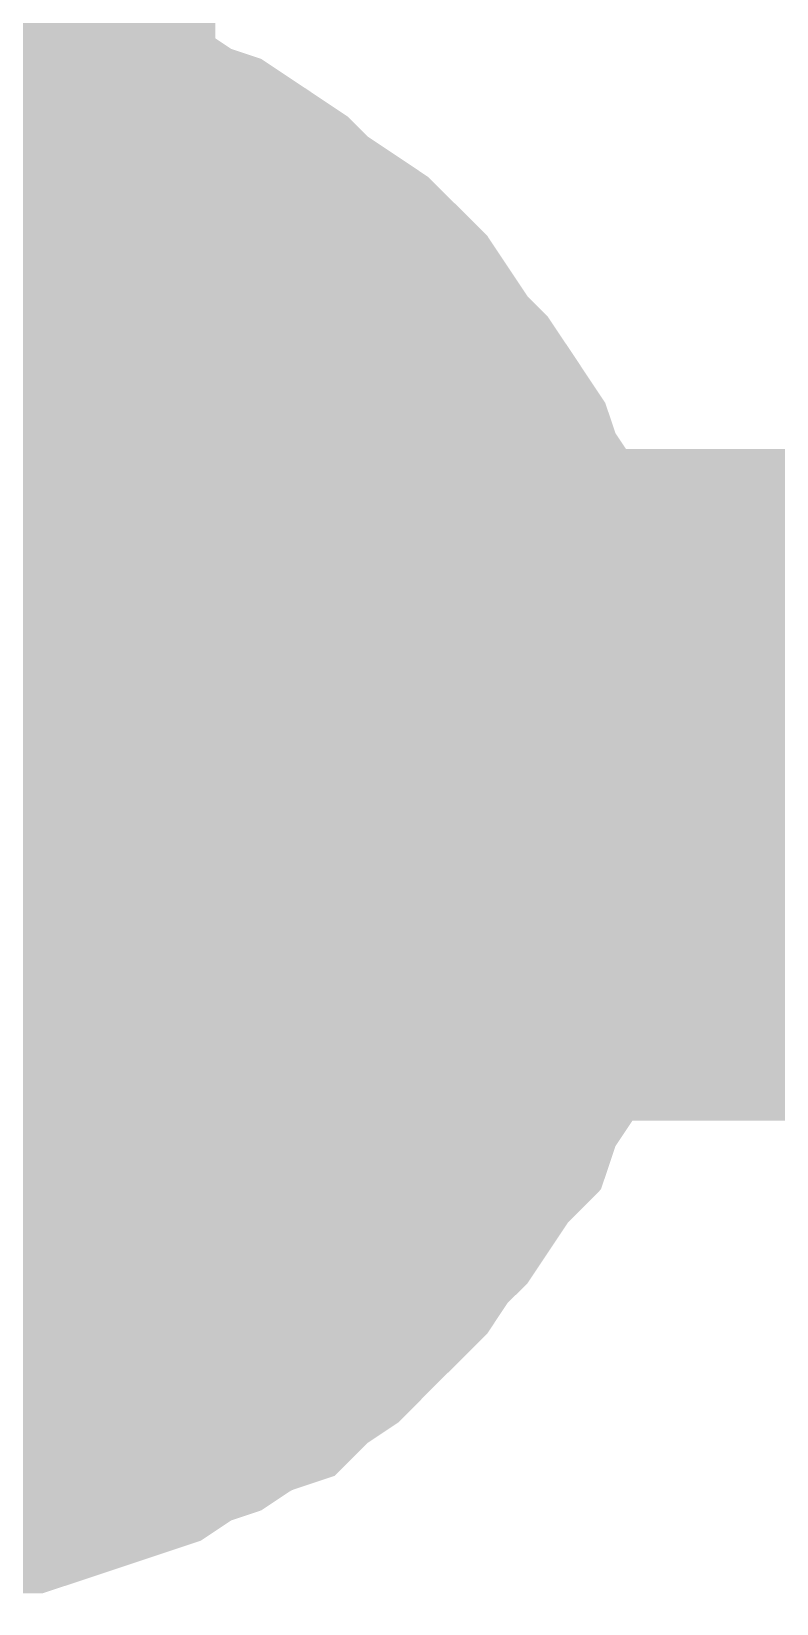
# Model space of a CAD drawing. Header units: inches. Extents: x 0 to 841, y 0 to 594.
# Drawn here: x 52.698 to 53.529, y 539.083 to 540.837 of the extents above; entities that cross this region are included whole.
import ezdxf

# ---------------------------------------------------------------- set-up
doc = ezdxf.new("R2010")
doc.units = ezdxf.units.IN
doc.layers.add('Sheet', color=255, linetype='Continuous')

msp = doc.modelspace()

# ---------------------------------------------------------------- linework, layer by layer
at = {"layer": 'Sheet'}
for points in [[(95.0302, 547.4983, 0.7493, 0.7493, 0), (95.0302, 539.9969, 0.7493, 0.7493, 0), (94.9853, 539.9969, 0.7493, 0.7493, 0), (94.9853, 539.9969, 0.7493, 0.7493, 0), (82.5212, 539.9969, 0.7493, 0.7493, 0), (67.5306, 539.9969, 0.7493, 0.7493, 0), (67.5306, 539.9969, 0.7493, 0.7493, 0), (52.5288, 539.9969, 0.7493, 0.7493, 0), (42.5239, 539.9969, 0.7493, 0.7493, 0), (42.5239, 539.9969, 0.7493, 0.7493, 0)], [(52.5288, 544.9941, 0.7493, 0.7493, 0), (52.5288, 539.9969, 0.7493, 0.7493, 0)], [(52.5288, 540.7605, 0.2997, 0.2997, 0), (52.5625, 540.7605, 0.2997, 0.2997, 0), (52.6074, 540.7605, 0.2997, 0.2997, 0), (52.6411, 540.7493, 0.2997, 0.2997, 0), (52.686, 540.7493, 0.2997, 0.2997, 0), (52.7197, 540.7381, 0.2997, 0.2997, 0), (52.7534, 540.7269, 0.2997, 0.2997, 0), (52.7871, 540.7156, 0.2997, 0.2997, 0), (52.8208, 540.7044, 0.2997, 0.2997, 0), (52.8545, 540.6819, 0.2997, 0.2997, 0), (52.8881, 540.6707, 0.2997, 0.2997, 0), (52.9218, 540.6483, 0.2997, 0.2997, 0), (52.9555, 540.6258, 0.2997, 0.2997, 0), (52.978, 540.6033, 0.2997, 0.2997, 0), (53.0117, 540.5809, 0.2997, 0.2997, 0), (53.0453, 540.5584, 0.2997, 0.2997, 0), (53.0678, 540.536, 0.2997, 0.2997, 0), (53.0903, 540.5135, 0.2997, 0.2997, 0), (53.1127, 540.4798, 0.2997, 0.2997, 0), (53.1352, 540.4461, 0.2997, 0.2997, 0), (53.1576, 540.4237, 0.2997, 0.2997, 0), (53.1801, 540.39, 0.2997, 0.2997, 0), (53.2025, 540.3563, 0.2997, 0.2997, 0), (53.2138, 540.3226, 0.2997, 0.2997, 0), (53.2362, 540.2889, 0.2997, 0.2997, 0), (53.2475, 540.2552, 0.2997, 0.2997, 0), (53.2587, 540.2215, 0.2997, 0.2997, 0), (53.2699, 540.1878, 0.2997, 0.2997, 0), (53.2811, 540.1542, 0.2997, 0.2997, 0), (53.2811, 540.1092, 0.2997, 0.2997, 0), (53.2924, 540.0755, 0.2997, 0.2997, 0), (53.2924, 540.0306, 0.2997, 0.2997, 0), (53.2924, 539.9969, 0.2997, 0.2997, 0)], [(52.5288, 540.7605, 0.2997, 0.2997, 0), (52.5625, 540.7605, 0.2997, 0.2997, 0), (52.6074, 540.7605, 0.2997, 0.2997, 0), (52.6411, 540.7493, 0.2997, 0.2997, 0), (52.686, 540.7493, 0.2997, 0.2997, 0), (52.7197, 540.7381, 0.2997, 0.2997, 0), (52.7534, 540.7269, 0.2997, 0.2997, 0), (52.7871, 540.7156, 0.2997, 0.2997, 0), (52.8208, 540.7044, 0.2997, 0.2997, 0), (52.8545, 540.6819, 0.2997, 0.2997, 0), (52.8881, 540.6707, 0.2997, 0.2997, 0), (52.9218, 540.6483, 0.2997, 0.2997, 0), (52.9555, 540.6258, 0.2997, 0.2997, 0), (52.978, 540.6033, 0.2997, 0.2997, 0), (53.0117, 540.5809, 0.2997, 0.2997, 0), (53.0453, 540.5584, 0.2997, 0.2997, 0), (53.0678, 540.536, 0.2997, 0.2997, 0), (53.0903, 540.5135, 0.2997, 0.2997, 0), (53.1127, 540.4798, 0.2997, 0.2997, 0), (53.1352, 540.4461, 0.2997, 0.2997, 0), (53.1576, 540.4237, 0.2997, 0.2997, 0), (53.1801, 540.39, 0.2997, 0.2997, 0), (53.2025, 540.3563, 0.2997, 0.2997, 0), (53.2138, 540.3226, 0.2997, 0.2997, 0), (53.2362, 540.2889, 0.2997, 0.2997, 0), (53.2475, 540.2552, 0.2997, 0.2997, 0), (53.2587, 540.2215, 0.2997, 0.2997, 0), (53.2699, 540.1878, 0.2997, 0.2997, 0), (53.2811, 540.1542, 0.2997, 0.2997, 0), (53.2811, 540.1092, 0.2997, 0.2997, 0), (53.2924, 540.0755, 0.2997, 0.2997, 0), (53.2924, 540.0306, 0.2997, 0.2997, 0), (53.2924, 539.9969, 0.2997, 0.2997, 0)], [(52.5288, 540.7605, 0.2997, 0.2997, 0), (52.5625, 540.7605, 0.2997, 0.2997, 0), (52.6074, 540.7605, 0.2997, 0.2997, 0), (52.6411, 540.7493, 0.2997, 0.2997, 0), (52.686, 540.7493, 0.2997, 0.2997, 0), (52.7197, 540.7381, 0.2997, 0.2997, 0), (52.7534, 540.7269, 0.2997, 0.2997, 0), (52.7871, 540.7156, 0.2997, 0.2997, 0), (52.8208, 540.7044, 0.2997, 0.2997, 0), (52.8545, 540.6819, 0.2997, 0.2997, 0), (52.8881, 540.6707, 0.2997, 0.2997, 0), (52.9218, 540.6483, 0.2997, 0.2997, 0), (52.9555, 540.6258, 0.2997, 0.2997, 0), (52.978, 540.6033, 0.2997, 0.2997, 0), (53.0117, 540.5809, 0.2997, 0.2997, 0), (53.0453, 540.5584, 0.2997, 0.2997, 0), (53.0678, 540.536, 0.2997, 0.2997, 0), (53.0903, 540.5135, 0.2997, 0.2997, 0), (53.1127, 540.4798, 0.2997, 0.2997, 0), (53.1352, 540.4461, 0.2997, 0.2997, 0), (53.1576, 540.4237, 0.2997, 0.2997, 0), (53.1801, 540.39, 0.2997, 0.2997, 0), (53.2025, 540.3563, 0.2997, 0.2997, 0), (53.2138, 540.3226, 0.2997, 0.2997, 0), (53.2362, 540.2889, 0.2997, 0.2997, 0), (53.2475, 540.2552, 0.2997, 0.2997, 0), (53.2587, 540.2215, 0.2997, 0.2997, 0), (53.2699, 540.1878, 0.2997, 0.2997, 0), (53.2811, 540.1542, 0.2997, 0.2997, 0), (53.2811, 540.1092, 0.2997, 0.2997, 0), (53.2924, 540.0755, 0.2997, 0.2997, 0), (53.2924, 540.0306, 0.2997, 0.2997, 0), (53.2924, 539.9969, 0.2997, 0.2997, 0)], [(52.6411, 540.7493, 0.0991, 0.0991, 0), (52.686, 540.7493, 0.0991, 0.0991, 0), (52.7197, 540.7381, 0.0991, 0.0991, 0), (52.7534, 540.7269, 0.0991, 0.0991, 0), (52.7871, 540.7156, 0.0991, 0.0991, 0), (52.8208, 540.7044, 0.0991, 0.0991, 0), (52.8545, 540.6819, 0.0991, 0.0991, 0), (52.8881, 540.6707, 0.0991, 0.0991, 0), (52.9218, 540.6483, 0.0991, 0.0991, 0), (52.9555, 540.6258, 0.0991, 0.0991, 0), (52.978, 540.6033, 0.0991, 0.0991, 0), (53.0117, 540.5809, 0.0991, 0.0991, 0), (53.0453, 540.5584, 0.0991, 0.0991, 0), (53.0678, 540.536, 0.0991, 0.0991, 0), (53.0903, 540.5135, 0.0991, 0.0991, 0), (53.1127, 540.4798, 0.0991, 0.0991, 0), (53.1352, 540.4461, 0.0991, 0.0991, 0), (53.1576, 540.4237, 0.0991, 0.0991, 0), (53.1801, 540.39, 0.0991, 0.0991, 0), (53.2025, 540.3563, 0.0991, 0.0991, 0), (53.2138, 540.3226, 0.0991, 0.0991, 0), (53.2362, 540.2889, 0.0991, 0.0991, 0), (53.2475, 540.2552, 0.0991, 0.0991, 0), (53.2587, 540.2215, 0.0991, 0.0991, 0), (53.2699, 540.1878, 0.0991, 0.0991, 0), (53.2811, 540.1542, 0.0991, 0.0991, 0), (53.2811, 540.1092, 0.0991, 0.0991, 0), (53.2924, 540.0755, 0.0991, 0.0991, 0), (53.2924, 540.0306, 0.0991, 0.0991, 0), (53.2924, 539.9969, 0.0991, 0.0991, 0)], [(52.6411, 540.7493, 0.0991, 0.0991, 0), (52.686, 540.7493, 0.0991, 0.0991, 0), (52.7197, 540.7381, 0.0991, 0.0991, 0), (52.7534, 540.7269, 0.0991, 0.0991, 0), (52.7871, 540.7156, 0.0991, 0.0991, 0), (52.8208, 540.7044, 0.0991, 0.0991, 0), (52.8545, 540.6819, 0.0991, 0.0991, 0), (52.8881, 540.6707, 0.0991, 0.0991, 0), (52.9218, 540.6483, 0.0991, 0.0991, 0), (52.9555, 540.6258, 0.0991, 0.0991, 0), (52.978, 540.6033, 0.0991, 0.0991, 0), (53.0117, 540.5809, 0.0991, 0.0991, 0), (53.0453, 540.5584, 0.0991, 0.0991, 0), (53.0678, 540.536, 0.0991, 0.0991, 0), (53.0903, 540.5135, 0.0991, 0.0991, 0), (53.1127, 540.4798, 0.0991, 0.0991, 0), (53.1352, 540.4461, 0.0991, 0.0991, 0), (53.1576, 540.4237, 0.0991, 0.0991, 0), (53.1801, 540.39, 0.0991, 0.0991, 0), (53.2025, 540.3563, 0.0991, 0.0991, 0), (53.2138, 540.3226, 0.0991, 0.0991, 0), (53.2362, 540.2889, 0.0991, 0.0991, 0), (53.2475, 540.2552, 0.0991, 0.0991, 0), (53.2587, 540.2215, 0.0991, 0.0991, 0), (53.2699, 540.1878, 0.0991, 0.0991, 0), (53.2811, 540.1542, 0.0991, 0.0991, 0), (53.2811, 540.1092, 0.0991, 0.0991, 0), (53.2924, 540.0755, 0.0991, 0.0991, 0), (53.2924, 540.0306, 0.0991, 0.0991, 0), (53.2924, 539.9969, 0.0991, 0.0991, 0)], [(52.6411, 540.7493, 0.0991, 0.0991, 0), (52.686, 540.7493, 0.0991, 0.0991, 0), (52.7197, 540.7381, 0.0991, 0.0991, 0), (52.7534, 540.7269, 0.0991, 0.0991, 0), (52.7871, 540.7156, 0.0991, 0.0991, 0), (52.8208, 540.7044, 0.0991, 0.0991, 0), (52.8545, 540.6819, 0.0991, 0.0991, 0), (52.8881, 540.6707, 0.0991, 0.0991, 0), (52.9218, 540.6483, 0.0991, 0.0991, 0), (52.9555, 540.6258, 0.0991, 0.0991, 0), (52.978, 540.6033, 0.0991, 0.0991, 0), (53.0117, 540.5809, 0.0991, 0.0991, 0), (53.0453, 540.5584, 0.0991, 0.0991, 0), (53.0678, 540.536, 0.0991, 0.0991, 0), (53.0903, 540.5135, 0.0991, 0.0991, 0), (53.1127, 540.4798, 0.0991, 0.0991, 0), (53.1352, 540.4461, 0.0991, 0.0991, 0), (53.1576, 540.4237, 0.0991, 0.0991, 0), (53.1801, 540.39, 0.0991, 0.0991, 0), (53.2025, 540.3563, 0.0991, 0.0991, 0), (53.2138, 540.3226, 0.0991, 0.0991, 0), (53.2362, 540.2889, 0.0991, 0.0991, 0), (53.2475, 540.2552, 0.0991, 0.0991, 0), (53.2587, 540.2215, 0.0991, 0.0991, 0), (53.2699, 540.1878, 0.0991, 0.0991, 0), (53.2811, 540.1542, 0.0991, 0.0991, 0), (53.2811, 540.1092, 0.0991, 0.0991, 0), (53.2924, 540.0755, 0.0991, 0.0991, 0), (53.2924, 540.0306, 0.0991, 0.0991, 0), (53.2924, 539.9969, 0.0991, 0.0991, 0)], [(52.5288, 540.5023, 0.2997, 0.2997, 0), (52.5513, 540.5023, 0.2997, 0.2997, 0), (52.585, 540.5023, 0.2997, 0.2997, 0), (52.6074, 540.491, 0.2997, 0.2997, 0), (52.6299, 540.491, 0.2997, 0.2997, 0), (52.6523, 540.491, 0.2997, 0.2997, 0), (52.6748, 540.4798, 0.2997, 0.2997, 0), (52.7085, 540.4686, 0.2997, 0.2997, 0), (52.7309, 540.4574, 0.2997, 0.2997, 0), (52.7534, 540.4574, 0.2997, 0.2997, 0), (52.7758, 540.4461, 0.2997, 0.2997, 0), (52.7871, 540.4349, 0.2997, 0.2997, 0), (52.8095, 540.4124, 0.2997, 0.2997, 0), (52.832, 540.4012, 0.2997, 0.2997, 0), (52.8545, 540.39, 0.2997, 0.2997, 0), (52.8657, 540.3675, 0.2997, 0.2997, 0), (52.8881, 540.3563, 0.2997, 0.2997, 0), (52.8994, 540.3338, 0.2997, 0.2997, 0), (52.9218, 540.3226, 0.2997, 0.2997, 0), (52.9331, 540.3001, 0.2997, 0.2997, 0), (52.9443, 540.2777, 0.2997, 0.2997, 0), (52.9667, 540.2552, 0.2997, 0.2997, 0), (52.978, 540.244, 0.2997, 0.2997, 0), (52.9892, 540.2215, 0.2997, 0.2997, 0), (52.9892, 540.1991, 0.2997, 0.2997, 0), (53.0004, 540.1766, 0.2997, 0.2997, 0), (53.0117, 540.1429, 0.2997, 0.2997, 0), (53.0229, 540.1205, 0.2997, 0.2997, 0), (53.0229, 540.098, 0.2997, 0.2997, 0), (53.0229, 540.0755, 0.2997, 0.2997, 0), (53.0341, 540.0531, 0.2997, 0.2997, 0), (53.0341, 540.0194, 0.2997, 0.2997, 0), (53.0341, 539.9969, 0.2997, 0.2997, 0)], [(52.5288, 540.5023, 0.2997, 0.2997, 0), (52.5513, 540.5023, 0.2997, 0.2997, 0), (52.585, 540.5023, 0.2997, 0.2997, 0), (52.6074, 540.491, 0.2997, 0.2997, 0), (52.6299, 540.491, 0.2997, 0.2997, 0), (52.6523, 540.491, 0.2997, 0.2997, 0), (52.6748, 540.4798, 0.2997, 0.2997, 0), (52.7085, 540.4686, 0.2997, 0.2997, 0), (52.7309, 540.4574, 0.2997, 0.2997, 0), (52.7534, 540.4574, 0.2997, 0.2997, 0), (52.7758, 540.4461, 0.2997, 0.2997, 0), (52.7871, 540.4349, 0.2997, 0.2997, 0), (52.8095, 540.4124, 0.2997, 0.2997, 0), (52.832, 540.4012, 0.2997, 0.2997, 0), (52.8545, 540.39, 0.2997, 0.2997, 0), (52.8657, 540.3675, 0.2997, 0.2997, 0), (52.8881, 540.3563, 0.2997, 0.2997, 0), (52.8994, 540.3338, 0.2997, 0.2997, 0), (52.9218, 540.3226, 0.2997, 0.2997, 0), (52.9331, 540.3001, 0.2997, 0.2997, 0), (52.9443, 540.2777, 0.2997, 0.2997, 0), (52.9667, 540.2552, 0.2997, 0.2997, 0), (52.978, 540.244, 0.2997, 0.2997, 0), (52.9892, 540.2215, 0.2997, 0.2997, 0), (52.9892, 540.1991, 0.2997, 0.2997, 0), (53.0004, 540.1766, 0.2997, 0.2997, 0), (53.0117, 540.1429, 0.2997, 0.2997, 0), (53.0229, 540.1205, 0.2997, 0.2997, 0), (53.0229, 540.098, 0.2997, 0.2997, 0), (53.0229, 540.0755, 0.2997, 0.2997, 0), (53.0341, 540.0531, 0.2997, 0.2997, 0), (53.0341, 540.0194, 0.2997, 0.2997, 0), (53.0341, 539.9969, 0.2997, 0.2997, 0)], [(52.6299, 540.491, 0.0991, 0.0991, 0), (52.6523, 540.491, 0.0991, 0.0991, 0), (52.6748, 540.4798, 0.0991, 0.0991, 0), (52.7085, 540.4686, 0.0991, 0.0991, 0), (52.7309, 540.4574, 0.0991, 0.0991, 0), (52.7534, 540.4574, 0.0991, 0.0991, 0), (52.7758, 540.4461, 0.0991, 0.0991, 0), (52.7871, 540.4349, 0.0991, 0.0991, 0), (52.8095, 540.4124, 0.0991, 0.0991, 0), (52.832, 540.4012, 0.0991, 0.0991, 0), (52.8545, 540.39, 0.0991, 0.0991, 0), (52.8657, 540.3675, 0.0991, 0.0991, 0), (52.8881, 540.3563, 0.0991, 0.0991, 0), (52.8994, 540.3338, 0.0991, 0.0991, 0), (52.9218, 540.3226, 0.0991, 0.0991, 0), (52.9331, 540.3001, 0.0991, 0.0991, 0), (52.9443, 540.2777, 0.0991, 0.0991, 0), (52.9667, 540.2552, 0.0991, 0.0991, 0), (52.978, 540.244, 0.0991, 0.0991, 0), (52.9892, 540.2215, 0.0991, 0.0991, 0), (52.9892, 540.1991, 0.0991, 0.0991, 0), (53.0004, 540.1766, 0.0991, 0.0991, 0), (53.0117, 540.1429, 0.0991, 0.0991, 0), (53.0229, 540.1205, 0.0991, 0.0991, 0), (53.0229, 540.098, 0.0991, 0.0991, 0), (53.0229, 540.0755, 0.0991, 0.0991, 0), (53.0341, 540.0531, 0.0991, 0.0991, 0), (53.0341, 540.0194, 0.0991, 0.0991, 0), (53.0341, 539.9969, 0.0991, 0.0991, 0)], [(52.6299, 540.491, 0.0991, 0.0991, 0), (52.6523, 540.491, 0.0991, 0.0991, 0), (52.6748, 540.4798, 0.0991, 0.0991, 0), (52.7085, 540.4686, 0.0991, 0.0991, 0), (52.7309, 540.4574, 0.0991, 0.0991, 0), (52.7534, 540.4574, 0.0991, 0.0991, 0), (52.7758, 540.4461, 0.0991, 0.0991, 0), (52.7871, 540.4349, 0.0991, 0.0991, 0), (52.8095, 540.4124, 0.0991, 0.0991, 0), (52.832, 540.4012, 0.0991, 0.0991, 0), (52.8545, 540.39, 0.0991, 0.0991, 0), (52.8657, 540.3675, 0.0991, 0.0991, 0), (52.8881, 540.3563, 0.0991, 0.0991, 0), (52.8994, 540.3338, 0.0991, 0.0991, 0), (52.9218, 540.3226, 0.0991, 0.0991, 0), (52.9331, 540.3001, 0.0991, 0.0991, 0), (52.9443, 540.2777, 0.0991, 0.0991, 0), (52.9667, 540.2552, 0.0991, 0.0991, 0), (52.978, 540.244, 0.0991, 0.0991, 0), (52.9892, 540.2215, 0.0991, 0.0991, 0), (52.9892, 540.1991, 0.0991, 0.0991, 0), (53.0004, 540.1766, 0.0991, 0.0991, 0), (53.0117, 540.1429, 0.0991, 0.0991, 0), (53.0229, 540.1205, 0.0991, 0.0991, 0), (53.0229, 540.098, 0.0991, 0.0991, 0), (53.0229, 540.0755, 0.0991, 0.0991, 0), (53.0341, 540.0531, 0.0991, 0.0991, 0), (53.0341, 540.0194, 0.0991, 0.0991, 0), (53.0341, 539.9969, 0.0991, 0.0991, 0)], [(53.2924, 539.9969, 0.2997, 0.2997, 0), (53.2924, 539.952, 0.2997, 0.2997, 0), (53.2924, 539.9183, 0.2997, 0.2997, 0), (53.2811, 539.8846, 0.2997, 0.2997, 0), (53.2811, 539.8397, 0.2997, 0.2997, 0), (53.2699, 539.806, 0.2997, 0.2997, 0), (53.2587, 539.7723, 0.2997, 0.2997, 0), (53.2475, 539.7274, 0.2997, 0.2997, 0), (53.2362, 539.6937, 0.2997, 0.2997, 0), (53.2138, 539.6601, 0.2997, 0.2997, 0), (53.2025, 539.6264, 0.2997, 0.2997, 0), (53.1801, 539.6039, 0.2997, 0.2997, 0), (53.1576, 539.5702, 0.2997, 0.2997, 0), (53.1352, 539.5365, 0.2997, 0.2997, 0), (53.1127, 539.5141, 0.2997, 0.2997, 0), (53.0903, 539.4804, 0.2997, 0.2997, 0), (53.0678, 539.4579, 0.2997, 0.2997, 0), (53.0453, 539.4355, 0.2997, 0.2997, 0), (53.0117, 539.4018, 0.2997, 0.2997, 0), (52.978, 539.3793, 0.2997, 0.2997, 0), (52.9555, 539.3569, 0.2997, 0.2997, 0), (52.9218, 539.3456, 0.2997, 0.2997, 0), (52.8881, 539.3232, 0.2997, 0.2997, 0), (52.8545, 539.3119, 0.2997, 0.2997, 0), (52.8208, 539.2895, 0.2997, 0.2997, 0), (52.7871, 539.2782, 0.2997, 0.2997, 0), (52.7534, 539.267, 0.2997, 0.2997, 0), (52.7197, 539.2558, 0.2997, 0.2997, 0), (52.686, 539.2446, 0.2997, 0.2997, 0), (52.6411, 539.2446, 0.2997, 0.2997, 0), (52.6074, 539.2333, 0.2997, 0.2997, 0), (52.5625, 539.2333, 0.2997, 0.2997, 0), (52.5288, 539.2333, 0.2997, 0.2997, 0)], [(53.2924, 539.9969, 0.2997, 0.2997, 0), (53.2924, 539.952, 0.2997, 0.2997, 0), (53.2924, 539.9183, 0.2997, 0.2997, 0), (53.2811, 539.8846, 0.2997, 0.2997, 0), (53.2811, 539.8397, 0.2997, 0.2997, 0), (53.2699, 539.806, 0.2997, 0.2997, 0), (53.2587, 539.7723, 0.2997, 0.2997, 0), (53.2475, 539.7274, 0.2997, 0.2997, 0), (53.2362, 539.6937, 0.2997, 0.2997, 0), (53.2138, 539.6601, 0.2997, 0.2997, 0), (53.2025, 539.6264, 0.2997, 0.2997, 0), (53.1801, 539.6039, 0.2997, 0.2997, 0), (53.1576, 539.5702, 0.2997, 0.2997, 0), (53.1352, 539.5365, 0.2997, 0.2997, 0), (53.1127, 539.5141, 0.2997, 0.2997, 0), (53.0903, 539.4804, 0.2997, 0.2997, 0), (53.0678, 539.4579, 0.2997, 0.2997, 0), (53.0453, 539.4355, 0.2997, 0.2997, 0), (53.0117, 539.4018, 0.2997, 0.2997, 0), (52.978, 539.3793, 0.2997, 0.2997, 0), (52.9555, 539.3569, 0.2997, 0.2997, 0), (52.9218, 539.3456, 0.2997, 0.2997, 0), (52.8881, 539.3232, 0.2997, 0.2997, 0), (52.8545, 539.3119, 0.2997, 0.2997, 0), (52.8208, 539.2895, 0.2997, 0.2997, 0), (52.7871, 539.2782, 0.2997, 0.2997, 0), (52.7534, 539.267, 0.2997, 0.2997, 0), (52.7197, 539.2558, 0.2997, 0.2997, 0), (52.686, 539.2446, 0.2997, 0.2997, 0), (52.6411, 539.2446, 0.2997, 0.2997, 0), (52.6074, 539.2333, 0.2997, 0.2997, 0), (52.5625, 539.2333, 0.2997, 0.2997, 0), (52.5288, 539.2333, 0.2997, 0.2997, 0)], [(53.2924, 539.9969, 0.2997, 0.2997, 0), (53.2924, 539.952, 0.2997, 0.2997, 0), (53.2924, 539.9183, 0.2997, 0.2997, 0), (53.2811, 539.8846, 0.2997, 0.2997, 0), (53.2811, 539.8397, 0.2997, 0.2997, 0), (53.2699, 539.806, 0.2997, 0.2997, 0), (53.2587, 539.7723, 0.2997, 0.2997, 0), (53.2475, 539.7274, 0.2997, 0.2997, 0), (53.2362, 539.6937, 0.2997, 0.2997, 0), (53.2138, 539.6601, 0.2997, 0.2997, 0), (53.2025, 539.6264, 0.2997, 0.2997, 0), (53.1801, 539.6039, 0.2997, 0.2997, 0), (53.1576, 539.5702, 0.2997, 0.2997, 0), (53.1352, 539.5365, 0.2997, 0.2997, 0), (53.1127, 539.5141, 0.2997, 0.2997, 0), (53.0903, 539.4804, 0.2997, 0.2997, 0), (53.0678, 539.4579, 0.2997, 0.2997, 0), (53.0453, 539.4355, 0.2997, 0.2997, 0), (53.0117, 539.4018, 0.2997, 0.2997, 0), (52.978, 539.3793, 0.2997, 0.2997, 0), (52.9555, 539.3569, 0.2997, 0.2997, 0), (52.9218, 539.3456, 0.2997, 0.2997, 0), (52.8881, 539.3232, 0.2997, 0.2997, 0), (52.8545, 539.3119, 0.2997, 0.2997, 0), (52.8208, 539.2895, 0.2997, 0.2997, 0), (52.7871, 539.2782, 0.2997, 0.2997, 0), (52.7534, 539.267, 0.2997, 0.2997, 0), (52.7197, 539.2558, 0.2997, 0.2997, 0), (52.686, 539.2446, 0.2997, 0.2997, 0), (52.6411, 539.2446, 0.2997, 0.2997, 0), (52.6074, 539.2333, 0.2997, 0.2997, 0), (52.5625, 539.2333, 0.2997, 0.2997, 0), (52.5288, 539.2333, 0.2997, 0.2997, 0)], [(53.0341, 539.9969, 0.2997, 0.2997, 0), (53.0341, 539.9745, 0.2997, 0.2997, 0), (53.0341, 539.9408, 0.2997, 0.2997, 0), (53.0229, 539.9183, 0.2997, 0.2997, 0), (53.0229, 539.8959, 0.2997, 0.2997, 0), (53.0229, 539.8734, 0.2997, 0.2997, 0), (53.0117, 539.851, 0.2997, 0.2997, 0), (53.0004, 539.8173, 0.2997, 0.2997, 0), (52.9892, 539.7948, 0.2997, 0.2997, 0), (52.9892, 539.7723, 0.2997, 0.2997, 0), (52.978, 539.7499, 0.2997, 0.2997, 0), (52.9667, 539.7387, 0.2997, 0.2997, 0), (52.9443, 539.7162, 0.2997, 0.2997, 0), (52.9331, 539.6937, 0.2997, 0.2997, 0), (52.9218, 539.6713, 0.2997, 0.2997, 0), (52.8994, 539.6601, 0.2997, 0.2997, 0), (52.8881, 539.6376, 0.2997, 0.2997, 0), (52.8657, 539.6264, 0.2997, 0.2997, 0), (52.8545, 539.6039, 0.2997, 0.2997, 0), (52.832, 539.5927, 0.2997, 0.2997, 0), (52.8095, 539.5814, 0.2997, 0.2997, 0), (52.7871, 539.559, 0.2997, 0.2997, 0), (52.7758, 539.5478, 0.2997, 0.2997, 0), (52.7534, 539.5365, 0.2997, 0.2997, 0), (52.7309, 539.5365, 0.2997, 0.2997, 0), (52.7085, 539.5253, 0.2997, 0.2997, 0), (52.6748, 539.5141, 0.2997, 0.2997, 0), (52.6523, 539.5028, 0.2997, 0.2997, 0), (52.6299, 539.5028, 0.2997, 0.2997, 0), (52.6074, 539.5028, 0.2997, 0.2997, 0), (52.585, 539.4916, 0.2997, 0.2997, 0), (52.5513, 539.4916, 0.2997, 0.2997, 0), (52.5288, 539.4916, 0.2997, 0.2997, 0)], [(53.0341, 539.9969, 0.2997, 0.2997, 0), (53.0341, 539.9745, 0.2997, 0.2997, 0), (53.0341, 539.9408, 0.2997, 0.2997, 0), (53.0229, 539.9183, 0.2997, 0.2997, 0), (53.0229, 539.8959, 0.2997, 0.2997, 0), (53.0229, 539.8734, 0.2997, 0.2997, 0), (53.0117, 539.851, 0.2997, 0.2997, 0), (53.0004, 539.8173, 0.2997, 0.2997, 0), (52.9892, 539.7948, 0.2997, 0.2997, 0), (52.9892, 539.7723, 0.2997, 0.2997, 0), (52.978, 539.7499, 0.2997, 0.2997, 0), (52.9667, 539.7387, 0.2997, 0.2997, 0), (52.9443, 539.7162, 0.2997, 0.2997, 0), (52.9331, 539.6937, 0.2997, 0.2997, 0), (52.9218, 539.6713, 0.2997, 0.2997, 0), (52.8994, 539.6601, 0.2997, 0.2997, 0), (52.8881, 539.6376, 0.2997, 0.2997, 0), (52.8657, 539.6264, 0.2997, 0.2997, 0), (52.8545, 539.6039, 0.2997, 0.2997, 0), (52.832, 539.5927, 0.2997, 0.2997, 0), (52.8095, 539.5814, 0.2997, 0.2997, 0), (52.7871, 539.559, 0.2997, 0.2997, 0), (52.7758, 539.5478, 0.2997, 0.2997, 0), (52.7534, 539.5365, 0.2997, 0.2997, 0), (52.7309, 539.5365, 0.2997, 0.2997, 0), (52.7085, 539.5253, 0.2997, 0.2997, 0), (52.6748, 539.5141, 0.2997, 0.2997, 0), (52.6523, 539.5028, 0.2997, 0.2997, 0), (52.6299, 539.5028, 0.2997, 0.2997, 0), (52.6074, 539.5028, 0.2997, 0.2997, 0), (52.585, 539.4916, 0.2997, 0.2997, 0), (52.5513, 539.4916, 0.2997, 0.2997, 0), (52.5288, 539.4916, 0.2997, 0.2997, 0)], [(53.0341, 539.9969, 0.2997, 0.2997, 0), (53.0341, 539.9969, 0.2997, 0.2997, 0), (53.0341, 539.9969, 0.2997, 0.2997, 0), (53.0341, 539.9969, 0.2997, 0.2997, 0), (53.0341, 539.9969, 0.2997, 0.2997, 0), (53.0341, 539.9969, 0.2997, 0.2997, 0), (53.0341, 539.9969, 0.2997, 0.2997, 0), (53.0341, 539.9969, 0.2997, 0.2997, 0), (53.0341, 539.9969, 0.2997, 0.2997, 0), (53.0341, 539.9969, 0.2997, 0.2997, 0), (53.0341, 539.9969, 0.2997, 0.2997, 0), (53.0341, 539.9969, 0.2997, 0.2997, 0), (53.0341, 539.9969, 0.2997, 0.2997, 0), (53.0341, 539.9969, 0.2997, 0.2997, 0), (53.0341, 539.9969, 0.2997, 0.2997, 0), (53.0341, 539.9969, 0.2997, 0.2997, 0), (53.0341, 539.9969, 0.2997, 0.2997, 0), (53.0341, 539.9969, 0.2997, 0.2997, 0), (53.0341, 539.9969, 0.2997, 0.2997, 0), (53.0341, 539.9969, 0.2997, 0.2997, 0), (53.0341, 539.9969, 0.2997, 0.2997, 0), (53.0341, 539.9969, 0.2997, 0.2997, 0), (53.0341, 539.9969, 0.2997, 0.2997, 0), (53.0341, 539.9969, 0.2997, 0.2997, 0), (53.0341, 539.9969, 0.2997, 0.2997, 0), (53.0341, 539.9969, 0.2997, 0.2997, 0), (53.0341, 539.9969, 0.2997, 0.2997, 0), (53.0341, 539.9969, 0.2997, 0.2997, 0), (53.0341, 539.9969, 0.2997, 0.2997, 0), (53.0341, 539.9969, 0.2997, 0.2997, 0), (53.0341, 539.9969, 0.2997, 0.2997, 0), (53.0341, 539.9969, 0.2997, 0.2997, 0), (53.0341, 539.9969, 0.2997, 0.2997, 0)], [(53.0341, 539.9969, 0.2997, 0.2997, 0), (53.0341, 539.9969, 0.2997, 0.2997, 0)], [(53.0341, 539.9969, 0.2997, 0.2997, 0), (53.0341, 539.9969, 0.2997, 0.2997, 0), (53.0341, 539.9969, 0.2997, 0.2997, 0), (53.0341, 539.9969, 0.2997, 0.2997, 0), (53.0341, 539.9969, 0.2997, 0.2997, 0), (53.0341, 539.9969, 0.2997, 0.2997, 0), (53.0341, 539.9969, 0.2997, 0.2997, 0), (53.0341, 539.9969, 0.2997, 0.2997, 0), (53.0341, 539.9969, 0.2997, 0.2997, 0), (53.0341, 539.9969, 0.2997, 0.2997, 0), (53.0341, 539.9969, 0.2997, 0.2997, 0), (53.0341, 539.9969, 0.2997, 0.2997, 0), (53.0341, 539.9969, 0.2997, 0.2997, 0), (53.0341, 539.9969, 0.2997, 0.2997, 0), (53.0341, 539.9969, 0.2997, 0.2997, 0), (53.0341, 539.9969, 0.2997, 0.2997, 0), (53.0341, 539.9969, 0.2997, 0.2997, 0), (53.0341, 539.9969, 0.2997, 0.2997, 0), (53.0341, 539.9969, 0.2997, 0.2997, 0), (53.0341, 539.9969, 0.2997, 0.2997, 0), (53.0341, 539.9969, 0.2997, 0.2997, 0), (53.0341, 539.9969, 0.2997, 0.2997, 0), (53.0341, 539.9969, 0.2997, 0.2997, 0), (53.0341, 539.9969, 0.2997, 0.2997, 0), (53.0341, 539.9969, 0.2997, 0.2997, 0), (53.0341, 539.9969, 0.2997, 0.2997, 0), (53.0341, 539.9969, 0.2997, 0.2997, 0), (53.0341, 539.9969, 0.2997, 0.2997, 0), (53.0341, 539.9969, 0.2997, 0.2997, 0), (53.0341, 539.9969, 0.2997, 0.2997, 0), (53.0341, 539.9969, 0.2997, 0.2997, 0), (53.0341, 539.9969, 0.2997, 0.2997, 0), (53.0341, 539.9969, 0.2997, 0.2997, 0)], [(53.0341, 539.9969, 0.2997, 0.2997, 0), (53.0341, 539.9969, 0.2997, 0.2997, 0)], [(53.2924, 539.9969, 0.2997, 0.2997, 0), (53.2924, 539.9969, 0.2997, 0.2997, 0), (53.2924, 539.9969, 0.2997, 0.2997, 0), (53.2924, 539.9969, 0.2997, 0.2997, 0), (53.2924, 539.9969, 0.2997, 0.2997, 0), (53.2924, 539.9969, 0.2997, 0.2997, 0), (53.2924, 539.9969, 0.2997, 0.2997, 0), (53.2924, 539.9969, 0.2997, 0.2997, 0), (53.2924, 539.9969, 0.2997, 0.2997, 0), (53.2924, 539.9969, 0.2997, 0.2997, 0), (53.2924, 539.9969, 0.2997, 0.2997, 0), (53.2924, 539.9969, 0.2997, 0.2997, 0), (53.2924, 539.9969, 0.2997, 0.2997, 0), (53.2924, 539.9969, 0.2997, 0.2997, 0), (53.2924, 539.9969, 0.2997, 0.2997, 0), (53.2924, 539.9969, 0.2997, 0.2997, 0), (53.2924, 539.9969, 0.2997, 0.2997, 0), (53.2924, 539.9969, 0.2997, 0.2997, 0), (53.2924, 539.9969, 0.2997, 0.2997, 0), (53.2924, 539.9969, 0.2997, 0.2997, 0), (53.2924, 539.9969, 0.2997, 0.2997, 0), (53.2924, 539.9969, 0.2997, 0.2997, 0), (53.2924, 539.9969, 0.2997, 0.2997, 0), (53.2924, 539.9969, 0.2997, 0.2997, 0), (53.2924, 539.9969, 0.2997, 0.2997, 0), (53.2924, 539.9969, 0.2997, 0.2997, 0), (53.2924, 539.9969, 0.2997, 0.2997, 0), (53.2924, 539.9969, 0.2997, 0.2997, 0), (53.2924, 539.9969, 0.2997, 0.2997, 0), (53.2924, 539.9969, 0.2997, 0.2997, 0), (53.2924, 539.9969, 0.2997, 0.2997, 0), (53.2924, 539.9969, 0.2997, 0.2997, 0), (53.2924, 539.9969, 0.2997, 0.2997, 0)], [(53.2924, 539.9969, 0.2997, 0.2997, 0), (53.2924, 539.9969, 0.2997, 0.2997, 0)], [(53.2924, 539.9969, 0.2997, 0.2997, 0), (53.2924, 539.9969, 0.2997, 0.2997, 0), (53.2924, 539.9969, 0.2997, 0.2997, 0), (53.2924, 539.9969, 0.2997, 0.2997, 0), (53.2924, 539.9969, 0.2997, 0.2997, 0), (53.2924, 539.9969, 0.2997, 0.2997, 0), (53.2924, 539.9969, 0.2997, 0.2997, 0), (53.2924, 539.9969, 0.2997, 0.2997, 0), (53.2924, 539.9969, 0.2997, 0.2997, 0), (53.2924, 539.9969, 0.2997, 0.2997, 0), (53.2924, 539.9969, 0.2997, 0.2997, 0), (53.2924, 539.9969, 0.2997, 0.2997, 0), (53.2924, 539.9969, 0.2997, 0.2997, 0), (53.2924, 539.9969, 0.2997, 0.2997, 0), (53.2924, 539.9969, 0.2997, 0.2997, 0), (53.2924, 539.9969, 0.2997, 0.2997, 0), (53.2924, 539.9969, 0.2997, 0.2997, 0), (53.2924, 539.9969, 0.2997, 0.2997, 0), (53.2924, 539.9969, 0.2997, 0.2997, 0), (53.2924, 539.9969, 0.2997, 0.2997, 0), (53.2924, 539.9969, 0.2997, 0.2997, 0), (53.2924, 539.9969, 0.2997, 0.2997, 0), (53.2924, 539.9969, 0.2997, 0.2997, 0), (53.2924, 539.9969, 0.2997, 0.2997, 0), (53.2924, 539.9969, 0.2997, 0.2997, 0), (53.2924, 539.9969, 0.2997, 0.2997, 0), (53.2924, 539.9969, 0.2997, 0.2997, 0), (53.2924, 539.9969, 0.2997, 0.2997, 0), (53.2924, 539.9969, 0.2997, 0.2997, 0), (53.2924, 539.9969, 0.2997, 0.2997, 0), (53.2924, 539.9969, 0.2997, 0.2997, 0), (53.2924, 539.9969, 0.2997, 0.2997, 0), (53.2924, 539.9969, 0.2997, 0.2997, 0)], [(53.2924, 539.9969, 0.2997, 0.2997, 0), (53.2924, 539.9969, 0.2997, 0.2997, 0)], [(53.2924, 539.9969, 0.2997, 0.2997, 0), (53.2924, 539.9969, 0.2997, 0.2997, 0), (53.2924, 539.9969, 0.2997, 0.2997, 0), (53.2924, 539.9969, 0.2997, 0.2997, 0), (53.2924, 539.9969, 0.2997, 0.2997, 0), (53.2924, 539.9969, 0.2997, 0.2997, 0), (53.2924, 539.9969, 0.2997, 0.2997, 0), (53.2924, 539.9969, 0.2997, 0.2997, 0), (53.2924, 539.9969, 0.2997, 0.2997, 0), (53.2924, 539.9969, 0.2997, 0.2997, 0), (53.2924, 539.9969, 0.2997, 0.2997, 0), (53.2924, 539.9969, 0.2997, 0.2997, 0), (53.2924, 539.9969, 0.2997, 0.2997, 0), (53.2924, 539.9969, 0.2997, 0.2997, 0), (53.2924, 539.9969, 0.2997, 0.2997, 0), (53.2924, 539.9969, 0.2997, 0.2997, 0), (53.2924, 539.9969, 0.2997, 0.2997, 0), (53.2924, 539.9969, 0.2997, 0.2997, 0), (53.2924, 539.9969, 0.2997, 0.2997, 0), (53.2924, 539.9969, 0.2997, 0.2997, 0), (53.2924, 539.9969, 0.2997, 0.2997, 0), (53.2924, 539.9969, 0.2997, 0.2997, 0), (53.2924, 539.9969, 0.2997, 0.2997, 0), (53.2924, 539.9969, 0.2997, 0.2997, 0), (53.2924, 539.9969, 0.2997, 0.2997, 0), (53.2924, 539.9969, 0.2997, 0.2997, 0), (53.2924, 539.9969, 0.2997, 0.2997, 0), (53.2924, 539.9969, 0.2997, 0.2997, 0), (53.2924, 539.9969, 0.2997, 0.2997, 0), (53.2924, 539.9969, 0.2997, 0.2997, 0), (53.2924, 539.9969, 0.2997, 0.2997, 0), (53.2924, 539.9969, 0.2997, 0.2997, 0), (53.2924, 539.9969, 0.2997, 0.2997, 0)], [(53.2924, 539.9969, 0.2997, 0.2997, 0), (53.2924, 539.9969, 0.2997, 0.2997, 0)], [(53.0341, 539.9969, 0.0991, 0.0991, 0), (53.0341, 539.9745, 0.0991, 0.0991, 0), (53.0341, 539.9408, 0.0991, 0.0991, 0), (53.0229, 539.9183, 0.0991, 0.0991, 0), (53.0229, 539.8959, 0.0991, 0.0991, 0), (53.0229, 539.8734, 0.0991, 0.0991, 0), (53.0117, 539.851, 0.0991, 0.0991, 0), (53.0004, 539.8173, 0.0991, 0.0991, 0), (52.9892, 539.7948, 0.0991, 0.0991, 0), (52.9892, 539.7723, 0.0991, 0.0991, 0), (52.978, 539.7499, 0.0991, 0.0991, 0), (52.9667, 539.7387, 0.0991, 0.0991, 0), (52.9443, 539.7162, 0.0991, 0.0991, 0), (52.9331, 539.6937, 0.0991, 0.0991, 0), (52.9218, 539.6713, 0.0991, 0.0991, 0), (52.8994, 539.6601, 0.0991, 0.0991, 0), (52.8881, 539.6376, 0.0991, 0.0991, 0), (52.8657, 539.6264, 0.0991, 0.0991, 0), (52.8545, 539.6039, 0.0991, 0.0991, 0), (52.832, 539.5927, 0.0991, 0.0991, 0), (52.8095, 539.5814, 0.0991, 0.0991, 0), (52.7871, 539.559, 0.0991, 0.0991, 0), (52.7758, 539.5478, 0.0991, 0.0991, 0), (52.7534, 539.5365, 0.0991, 0.0991, 0), (52.7309, 539.5365, 0.0991, 0.0991, 0), (52.7085, 539.5253, 0.0991, 0.0991, 0), (52.6748, 539.5141, 0.0991, 0.0991, 0), (52.6523, 539.5028, 0.0991, 0.0991, 0), (52.6299, 539.5028, 0.0991, 0.0991, 0)], [(53.0341, 539.9969, 0.0991, 0.0991, 0), (53.0341, 539.9745, 0.0991, 0.0991, 0), (53.0341, 539.9408, 0.0991, 0.0991, 0), (53.0229, 539.9183, 0.0991, 0.0991, 0), (53.0229, 539.8959, 0.0991, 0.0991, 0), (53.0229, 539.8734, 0.0991, 0.0991, 0), (53.0117, 539.851, 0.0991, 0.0991, 0), (53.0004, 539.8173, 0.0991, 0.0991, 0), (52.9892, 539.7948, 0.0991, 0.0991, 0), (52.9892, 539.7723, 0.0991, 0.0991, 0), (52.978, 539.7499, 0.0991, 0.0991, 0), (52.9667, 539.7387, 0.0991, 0.0991, 0), (52.9443, 539.7162, 0.0991, 0.0991, 0), (52.9331, 539.6937, 0.0991, 0.0991, 0), (52.9218, 539.6713, 0.0991, 0.0991, 0), (52.8994, 539.6601, 0.0991, 0.0991, 0), (52.8881, 539.6376, 0.0991, 0.0991, 0), (52.8657, 539.6264, 0.0991, 0.0991, 0), (52.8545, 539.6039, 0.0991, 0.0991, 0), (52.832, 539.5927, 0.0991, 0.0991, 0), (52.8095, 539.5814, 0.0991, 0.0991, 0), (52.7871, 539.559, 0.0991, 0.0991, 0), (52.7758, 539.5478, 0.0991, 0.0991, 0), (52.7534, 539.5365, 0.0991, 0.0991, 0), (52.7309, 539.5365, 0.0991, 0.0991, 0), (52.7085, 539.5253, 0.0991, 0.0991, 0), (52.6748, 539.5141, 0.0991, 0.0991, 0), (52.6523, 539.5028, 0.0991, 0.0991, 0), (52.6299, 539.5028, 0.0991, 0.0991, 0)], [(53.2924, 539.9969, 0.0991, 0.0991, 0), (53.2924, 539.952, 0.0991, 0.0991, 0), (53.2924, 539.9183, 0.0991, 0.0991, 0), (53.2811, 539.8846, 0.0991, 0.0991, 0), (53.2811, 539.8397, 0.0991, 0.0991, 0), (53.2699, 539.806, 0.0991, 0.0991, 0), (53.2587, 539.7723, 0.0991, 0.0991, 0), (53.2475, 539.7274, 0.0991, 0.0991, 0), (53.2362, 539.6937, 0.0991, 0.0991, 0), (53.2138, 539.6601, 0.0991, 0.0991, 0), (53.2025, 539.6264, 0.0991, 0.0991, 0), (53.1801, 539.6039, 0.0991, 0.0991, 0), (53.1576, 539.5702, 0.0991, 0.0991, 0), (53.1352, 539.5365, 0.0991, 0.0991, 0), (53.1127, 539.5141, 0.0991, 0.0991, 0), (53.0903, 539.4804, 0.0991, 0.0991, 0), (53.0678, 539.4579, 0.0991, 0.0991, 0), (53.0453, 539.4355, 0.0991, 0.0991, 0), (53.0117, 539.4018, 0.0991, 0.0991, 0), (52.978, 539.3793, 0.0991, 0.0991, 0), (52.9555, 539.3569, 0.0991, 0.0991, 0), (52.9218, 539.3456, 0.0991, 0.0991, 0), (52.8881, 539.3232, 0.0991, 0.0991, 0), (52.8545, 539.3119, 0.0991, 0.0991, 0), (52.8208, 539.2895, 0.0991, 0.0991, 0), (52.7871, 539.2782, 0.0991, 0.0991, 0), (52.7534, 539.267, 0.0991, 0.0991, 0), (52.7197, 539.2558, 0.0991, 0.0991, 0), (52.686, 539.2446, 0.0991, 0.0991, 0), (52.6411, 539.2446, 0.0991, 0.0991, 0)], [(53.2924, 539.9969, 0.0991, 0.0991, 0), (53.2924, 539.952, 0.0991, 0.0991, 0), (53.2924, 539.9183, 0.0991, 0.0991, 0), (53.2811, 539.8846, 0.0991, 0.0991, 0), (53.2811, 539.8397, 0.0991, 0.0991, 0), (53.2699, 539.806, 0.0991, 0.0991, 0), (53.2587, 539.7723, 0.0991, 0.0991, 0), (53.2475, 539.7274, 0.0991, 0.0991, 0), (53.2362, 539.6937, 0.0991, 0.0991, 0), (53.2138, 539.6601, 0.0991, 0.0991, 0), (53.2025, 539.6264, 0.0991, 0.0991, 0), (53.1801, 539.6039, 0.0991, 0.0991, 0), (53.1576, 539.5702, 0.0991, 0.0991, 0), (53.1352, 539.5365, 0.0991, 0.0991, 0), (53.1127, 539.5141, 0.0991, 0.0991, 0), (53.0903, 539.4804, 0.0991, 0.0991, 0), (53.0678, 539.4579, 0.0991, 0.0991, 0), (53.0453, 539.4355, 0.0991, 0.0991, 0), (53.0117, 539.4018, 0.0991, 0.0991, 0), (52.978, 539.3793, 0.0991, 0.0991, 0), (52.9555, 539.3569, 0.0991, 0.0991, 0), (52.9218, 539.3456, 0.0991, 0.0991, 0), (52.8881, 539.3232, 0.0991, 0.0991, 0), (52.8545, 539.3119, 0.0991, 0.0991, 0), (52.8208, 539.2895, 0.0991, 0.0991, 0), (52.7871, 539.2782, 0.0991, 0.0991, 0), (52.7534, 539.267, 0.0991, 0.0991, 0), (52.7197, 539.2558, 0.0991, 0.0991, 0), (52.686, 539.2446, 0.0991, 0.0991, 0), (52.6411, 539.2446, 0.0991, 0.0991, 0)], [(53.2924, 539.9969, 0.0991, 0.0991, 0), (53.2924, 539.952, 0.0991, 0.0991, 0), (53.2924, 539.9183, 0.0991, 0.0991, 0), (53.2811, 539.8846, 0.0991, 0.0991, 0), (53.2811, 539.8397, 0.0991, 0.0991, 0), (53.2699, 539.806, 0.0991, 0.0991, 0), (53.2587, 539.7723, 0.0991, 0.0991, 0), (53.2475, 539.7274, 0.0991, 0.0991, 0), (53.2362, 539.6937, 0.0991, 0.0991, 0), (53.2138, 539.6601, 0.0991, 0.0991, 0), (53.2025, 539.6264, 0.0991, 0.0991, 0), (53.1801, 539.6039, 0.0991, 0.0991, 0), (53.1576, 539.5702, 0.0991, 0.0991, 0), (53.1352, 539.5365, 0.0991, 0.0991, 0), (53.1127, 539.5141, 0.0991, 0.0991, 0), (53.0903, 539.4804, 0.0991, 0.0991, 0), (53.0678, 539.4579, 0.0991, 0.0991, 0), (53.0453, 539.4355, 0.0991, 0.0991, 0), (53.0117, 539.4018, 0.0991, 0.0991, 0), (52.978, 539.3793, 0.0991, 0.0991, 0), (52.9555, 539.3569, 0.0991, 0.0991, 0), (52.9218, 539.3456, 0.0991, 0.0991, 0), (52.8881, 539.3232, 0.0991, 0.0991, 0), (52.8545, 539.3119, 0.0991, 0.0991, 0), (52.8208, 539.2895, 0.0991, 0.0991, 0), (52.7871, 539.2782, 0.0991, 0.0991, 0), (52.7534, 539.267, 0.0991, 0.0991, 0), (52.7197, 539.2558, 0.0991, 0.0991, 0), (52.686, 539.2446, 0.0991, 0.0991, 0), (52.6411, 539.2446, 0.0991, 0.0991, 0)], [(53.0341, 539.9969, 0.0991, 0.0991, 0), (53.0341, 539.9969, 0.0991, 0.0991, 0), (53.0341, 539.9969, 0.0991, 0.0991, 0), (53.0341, 539.9969, 0.0991, 0.0991, 0), (53.0341, 539.9969, 0.0991, 0.0991, 0), (53.0341, 539.9969, 0.0991, 0.0991, 0), (53.0341, 539.9969, 0.0991, 0.0991, 0), (53.0341, 539.9969, 0.0991, 0.0991, 0), (53.0341, 539.9969, 0.0991, 0.0991, 0), (53.0341, 539.9969, 0.0991, 0.0991, 0), (53.0341, 539.9969, 0.0991, 0.0991, 0), (53.0341, 539.9969, 0.0991, 0.0991, 0), (53.0341, 539.9969, 0.0991, 0.0991, 0), (53.0341, 539.9969, 0.0991, 0.0991, 0), (53.0341, 539.9969, 0.0991, 0.0991, 0), (53.0341, 539.9969, 0.0991, 0.0991, 0), (53.0341, 539.9969, 0.0991, 0.0991, 0), (53.0341, 539.9969, 0.0991, 0.0991, 0), (53.0341, 539.9969, 0.0991, 0.0991, 0), (53.0341, 539.9969, 0.0991, 0.0991, 0), (53.0341, 539.9969, 0.0991, 0.0991, 0), (53.0341, 539.9969, 0.0991, 0.0991, 0), (53.0341, 539.9969, 0.0991, 0.0991, 0), (53.0341, 539.9969, 0.0991, 0.0991, 0), (53.0341, 539.9969, 0.0991, 0.0991, 0), (53.0341, 539.9969, 0.0991, 0.0991, 0), (53.0341, 539.9969, 0.0991, 0.0991, 0), (53.0341, 539.9969, 0.0991, 0.0991, 0), (53.0341, 539.9969, 0.0991, 0.0991, 0), (53.0341, 539.9969, 0.0991, 0.0991, 0), (53.0341, 539.9969, 0.0991, 0.0991, 0), (53.0341, 539.9969, 0.0991, 0.0991, 0), (53.0341, 539.9969, 0.0991, 0.0991, 0)], [(53.0341, 539.9969, 0.0991, 0.0991, 0), (53.0341, 539.9969, 0.0991, 0.0991, 0)], [(53.0341, 539.9969, 0.0991, 0.0991, 0), (53.0341, 539.9969, 0.0991, 0.0991, 0), (53.0341, 539.9969, 0.0991, 0.0991, 0), (53.0341, 539.9969, 0.0991, 0.0991, 0), (53.0341, 539.9969, 0.0991, 0.0991, 0), (53.0341, 539.9969, 0.0991, 0.0991, 0), (53.0341, 539.9969, 0.0991, 0.0991, 0), (53.0341, 539.9969, 0.0991, 0.0991, 0), (53.0341, 539.9969, 0.0991, 0.0991, 0), (53.0341, 539.9969, 0.0991, 0.0991, 0), (53.0341, 539.9969, 0.0991, 0.0991, 0), (53.0341, 539.9969, 0.0991, 0.0991, 0), (53.0341, 539.9969, 0.0991, 0.0991, 0), (53.0341, 539.9969, 0.0991, 0.0991, 0), (53.0341, 539.9969, 0.0991, 0.0991, 0), (53.0341, 539.9969, 0.0991, 0.0991, 0), (53.0341, 539.9969, 0.0991, 0.0991, 0), (53.0341, 539.9969, 0.0991, 0.0991, 0), (53.0341, 539.9969, 0.0991, 0.0991, 0), (53.0341, 539.9969, 0.0991, 0.0991, 0), (53.0341, 539.9969, 0.0991, 0.0991, 0), (53.0341, 539.9969, 0.0991, 0.0991, 0), (53.0341, 539.9969, 0.0991, 0.0991, 0), (53.0341, 539.9969, 0.0991, 0.0991, 0), (53.0341, 539.9969, 0.0991, 0.0991, 0), (53.0341, 539.9969, 0.0991, 0.0991, 0), (53.0341, 539.9969, 0.0991, 0.0991, 0), (53.0341, 539.9969, 0.0991, 0.0991, 0), (53.0341, 539.9969, 0.0991, 0.0991, 0), (53.0341, 539.9969, 0.0991, 0.0991, 0), (53.0341, 539.9969, 0.0991, 0.0991, 0), (53.0341, 539.9969, 0.0991, 0.0991, 0), (53.0341, 539.9969, 0.0991, 0.0991, 0)], [(53.0341, 539.9969, 0.0991, 0.0991, 0), (53.0341, 539.9969, 0.0991, 0.0991, 0)], [(53.2924, 539.9969, 0.0991, 0.0991, 0), (53.2924, 539.9969, 0.0991, 0.0991, 0), (53.2924, 539.9969, 0.0991, 0.0991, 0), (53.2924, 539.9969, 0.0991, 0.0991, 0), (53.2924, 539.9969, 0.0991, 0.0991, 0), (53.2924, 539.9969, 0.0991, 0.0991, 0), (53.2924, 539.9969, 0.0991, 0.0991, 0), (53.2924, 539.9969, 0.0991, 0.0991, 0), (53.2924, 539.9969, 0.0991, 0.0991, 0), (53.2924, 539.9969, 0.0991, 0.0991, 0), (53.2924, 539.9969, 0.0991, 0.0991, 0), (53.2924, 539.9969, 0.0991, 0.0991, 0), (53.2924, 539.9969, 0.0991, 0.0991, 0), (53.2924, 539.9969, 0.0991, 0.0991, 0), (53.2924, 539.9969, 0.0991, 0.0991, 0), (53.2924, 539.9969, 0.0991, 0.0991, 0), (53.2924, 539.9969, 0.0991, 0.0991, 0), (53.2924, 539.9969, 0.0991, 0.0991, 0), (53.2924, 539.9969, 0.0991, 0.0991, 0), (53.2924, 539.9969, 0.0991, 0.0991, 0), (53.2924, 539.9969, 0.0991, 0.0991, 0), (53.2924, 539.9969, 0.0991, 0.0991, 0), (53.2924, 539.9969, 0.0991, 0.0991, 0), (53.2924, 539.9969, 0.0991, 0.0991, 0), (53.2924, 539.9969, 0.0991, 0.0991, 0), (53.2924, 539.9969, 0.0991, 0.0991, 0), (53.2924, 539.9969, 0.0991, 0.0991, 0), (53.2924, 539.9969, 0.0991, 0.0991, 0), (53.2924, 539.9969, 0.0991, 0.0991, 0), (53.2924, 539.9969, 0.0991, 0.0991, 0), (53.2924, 539.9969, 0.0991, 0.0991, 0), (53.2924, 539.9969, 0.0991, 0.0991, 0), (53.2924, 539.9969, 0.0991, 0.0991, 0)], [(53.2924, 539.9969, 0.0991, 0.0991, 0), (53.2924, 539.9969, 0.0991, 0.0991, 0)], [(53.2924, 539.9969, 0.0991, 0.0991, 0), (53.2924, 539.9969, 0.0991, 0.0991, 0), (53.2924, 539.9969, 0.0991, 0.0991, 0), (53.2924, 539.9969, 0.0991, 0.0991, 0), (53.2924, 539.9969, 0.0991, 0.0991, 0), (53.2924, 539.9969, 0.0991, 0.0991, 0), (53.2924, 539.9969, 0.0991, 0.0991, 0), (53.2924, 539.9969, 0.0991, 0.0991, 0), (53.2924, 539.9969, 0.0991, 0.0991, 0), (53.2924, 539.9969, 0.0991, 0.0991, 0), (53.2924, 539.9969, 0.0991, 0.0991, 0), (53.2924, 539.9969, 0.0991, 0.0991, 0), (53.2924, 539.9969, 0.0991, 0.0991, 0), (53.2924, 539.9969, 0.0991, 0.0991, 0), (53.2924, 539.9969, 0.0991, 0.0991, 0), (53.2924, 539.9969, 0.0991, 0.0991, 0), (53.2924, 539.9969, 0.0991, 0.0991, 0), (53.2924, 539.9969, 0.0991, 0.0991, 0), (53.2924, 539.9969, 0.0991, 0.0991, 0), (53.2924, 539.9969, 0.0991, 0.0991, 0), (53.2924, 539.9969, 0.0991, 0.0991, 0), (53.2924, 539.9969, 0.0991, 0.0991, 0), (53.2924, 539.9969, 0.0991, 0.0991, 0), (53.2924, 539.9969, 0.0991, 0.0991, 0), (53.2924, 539.9969, 0.0991, 0.0991, 0), (53.2924, 539.9969, 0.0991, 0.0991, 0), (53.2924, 539.9969, 0.0991, 0.0991, 0), (53.2924, 539.9969, 0.0991, 0.0991, 0), (53.2924, 539.9969, 0.0991, 0.0991, 0), (53.2924, 539.9969, 0.0991, 0.0991, 0), (53.2924, 539.9969, 0.0991, 0.0991, 0), (53.2924, 539.9969, 0.0991, 0.0991, 0), (53.2924, 539.9969, 0.0991, 0.0991, 0)], [(53.2924, 539.9969, 0.0991, 0.0991, 0), (53.2924, 539.9969, 0.0991, 0.0991, 0)], [(53.2924, 539.9969, 0.0991, 0.0991, 0), (53.2924, 539.9969, 0.0991, 0.0991, 0), (53.2924, 539.9969, 0.0991, 0.0991, 0), (53.2924, 539.9969, 0.0991, 0.0991, 0), (53.2924, 539.9969, 0.0991, 0.0991, 0), (53.2924, 539.9969, 0.0991, 0.0991, 0), (53.2924, 539.9969, 0.0991, 0.0991, 0), (53.2924, 539.9969, 0.0991, 0.0991, 0), (53.2924, 539.9969, 0.0991, 0.0991, 0), (53.2924, 539.9969, 0.0991, 0.0991, 0), (53.2924, 539.9969, 0.0991, 0.0991, 0), (53.2924, 539.9969, 0.0991, 0.0991, 0), (53.2924, 539.9969, 0.0991, 0.0991, 0), (53.2924, 539.9969, 0.0991, 0.0991, 0), (53.2924, 539.9969, 0.0991, 0.0991, 0), (53.2924, 539.9969, 0.0991, 0.0991, 0), (53.2924, 539.9969, 0.0991, 0.0991, 0), (53.2924, 539.9969, 0.0991, 0.0991, 0), (53.2924, 539.9969, 0.0991, 0.0991, 0), (53.2924, 539.9969, 0.0991, 0.0991, 0), (53.2924, 539.9969, 0.0991, 0.0991, 0), (53.2924, 539.9969, 0.0991, 0.0991, 0), (53.2924, 539.9969, 0.0991, 0.0991, 0), (53.2924, 539.9969, 0.0991, 0.0991, 0), (53.2924, 539.9969, 0.0991, 0.0991, 0), (53.2924, 539.9969, 0.0991, 0.0991, 0), (53.2924, 539.9969, 0.0991, 0.0991, 0), (53.2924, 539.9969, 0.0991, 0.0991, 0), (53.2924, 539.9969, 0.0991, 0.0991, 0), (53.2924, 539.9969, 0.0991, 0.0991, 0), (53.2924, 539.9969, 0.0991, 0.0991, 0), (53.2924, 539.9969, 0.0991, 0.0991, 0), (53.2924, 539.9969, 0.0991, 0.0991, 0)], [(53.2924, 539.9969, 0.0991, 0.0991, 0), (53.2924, 539.9969, 0.0991, 0.0991, 0)]]:
    msp.add_lwpolyline(points, format="xyseb", dxfattribs=at)
msp.add_lwpolyline([(52.246, 540.0001, 0.508, 0.508, 1), (52.754, 540.0001, 0.508, 0.508, 1)], format="xyseb", close=True, dxfattribs=at)

doc.saveas('drawing.dxf')
